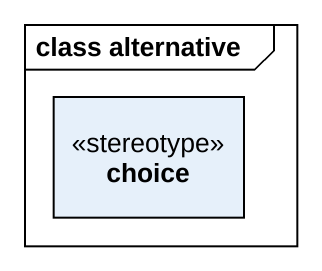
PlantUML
@startuml
mainframe class alternative
hide circle
hide empty members
class choice <<stereotype>>
@enduml
